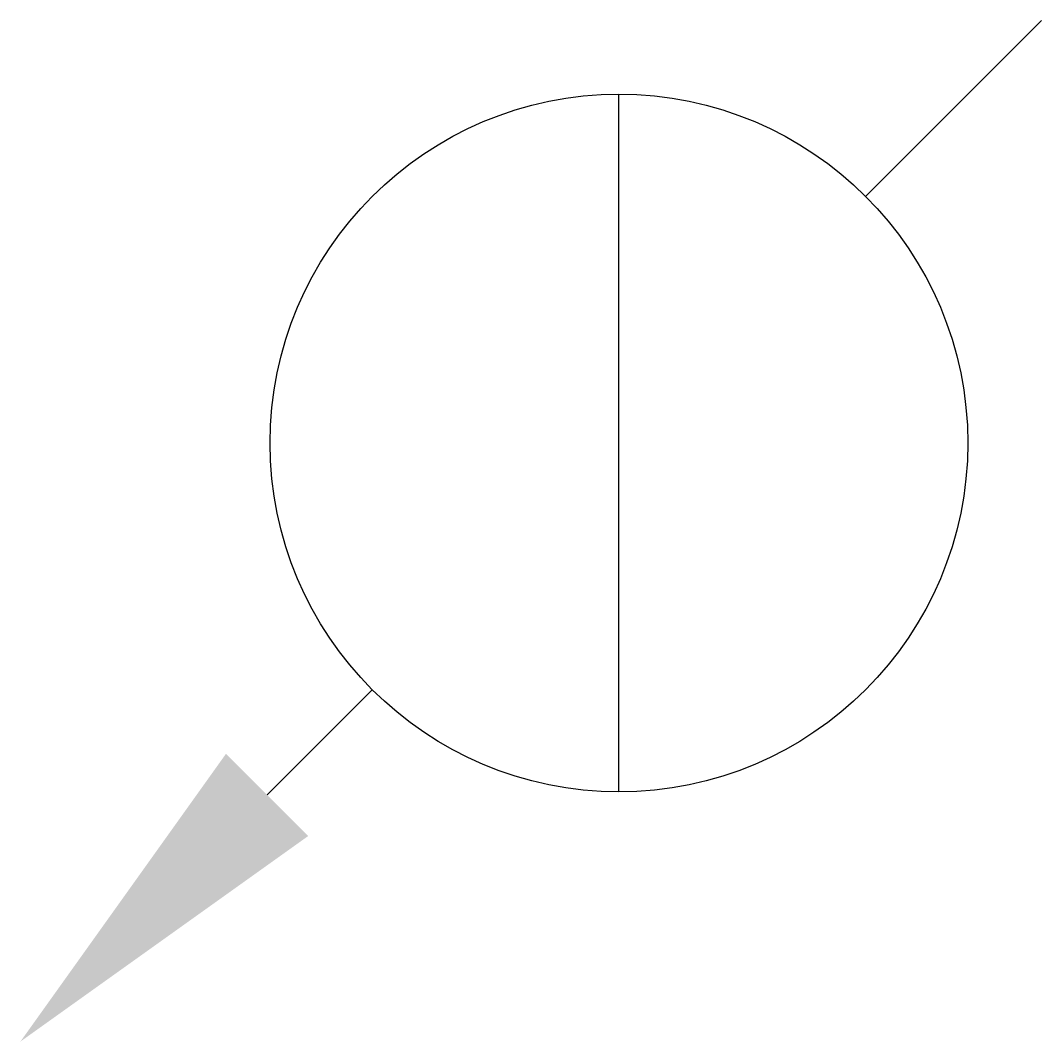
# Model space of a CAD drawing. Header units: millimetres. Extents: x -58.462 to -58.023, y 47.105 to 47.544.
import ezdxf

# ---------------------------------------------------------------- set-up
doc = ezdxf.new("R2010")
doc.units = ezdxf.units.MM
doc.header["$LTSCALE"] = 10
doc.layers.add('Inc_símbolos', color=2, linetype='Continuous')

msp = doc.modelspace()

# ---------------------------------------------------------------- linework, layer by layer
at = {"layer": 'Inc_símbolos', "color": 2, "linetype": 'Continuous'}
for p, q in [((-58.09857, 47.46798), (-58.02291, 47.54365)), ((-58.20464, 47.21192), (-58.20464, 47.51192)), ((-58.35596, 47.21059), (-58.3107, 47.25585))]:
    msp.add_line(p, q, dxfattribs=at)
at = {"layer": 'Inc_símbolos', "color": 3, "linetype": 'Continuous'}
msp.add_circle((-58.20464, 47.36192), 0.15, dxfattribs=at)
at = {"layer": 'Inc_símbolos', "color": 1}
msp.add_solid([(-58.33829, 47.19291), (-58.46203, 47.10452), (-58.37364, 47.22827)], dxfattribs=at)

doc.saveas('drawing.dxf')
